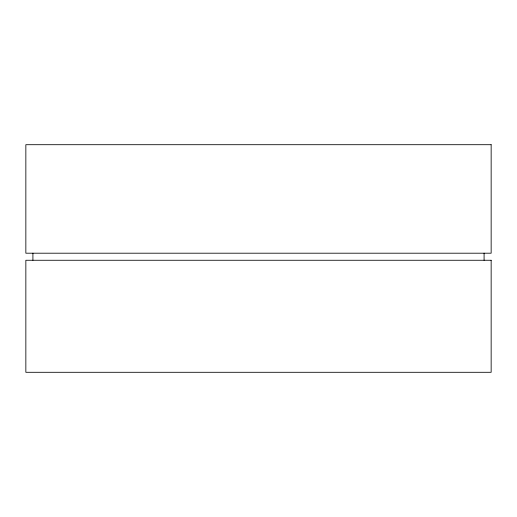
<?xml version="1.0" encoding="UTF-8"?>
<svg xmlns="http://www.w3.org/2000/svg" width="517" height="517" viewBox="0 0 517 517"><rect width="100%" height="100%" fill="white"/><g stroke="black" fill="none" stroke-linecap="round" stroke-linejoin="round"><path stroke-width="0.78" d="M484.086 253.201L484.086 260.264M32.914 253.201L32.914 260.264M491.15 144.702L25.85 144.702L25.85 253.201L491.15 253.201L491.15 144.702M491.15 260.264L25.85 260.264L25.85 372.298L491.15 372.298L491.15 260.264"/></g></svg>
